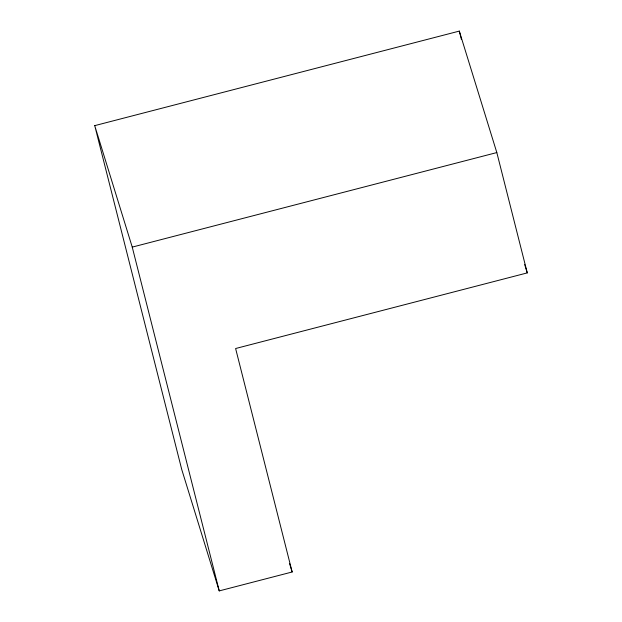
<?xml version="1.0" encoding="UTF-8"?>
<svg xmlns="http://www.w3.org/2000/svg" width="622" height="622" viewBox="0 0 622 622"><rect width="100%" height="100%" fill="white"/><g stroke="black" fill="none" stroke-linecap="round" stroke-linejoin="round"><path stroke-width="0.93" d="M94.731 125.636L459.3 31.1L496.822 152.569L527.269 272.895L235.614 348.522L292.153 571.991L219.239 590.9L181.725 469.431L94.731 125.636L132.245 247.105L219.239 590.9M132.245 247.105L496.822 152.569M524.688 264.552L527.269 272.895M289.58 563.649L292.153 571.991M459.3 31.1L461.446 39.559"/></g></svg>
